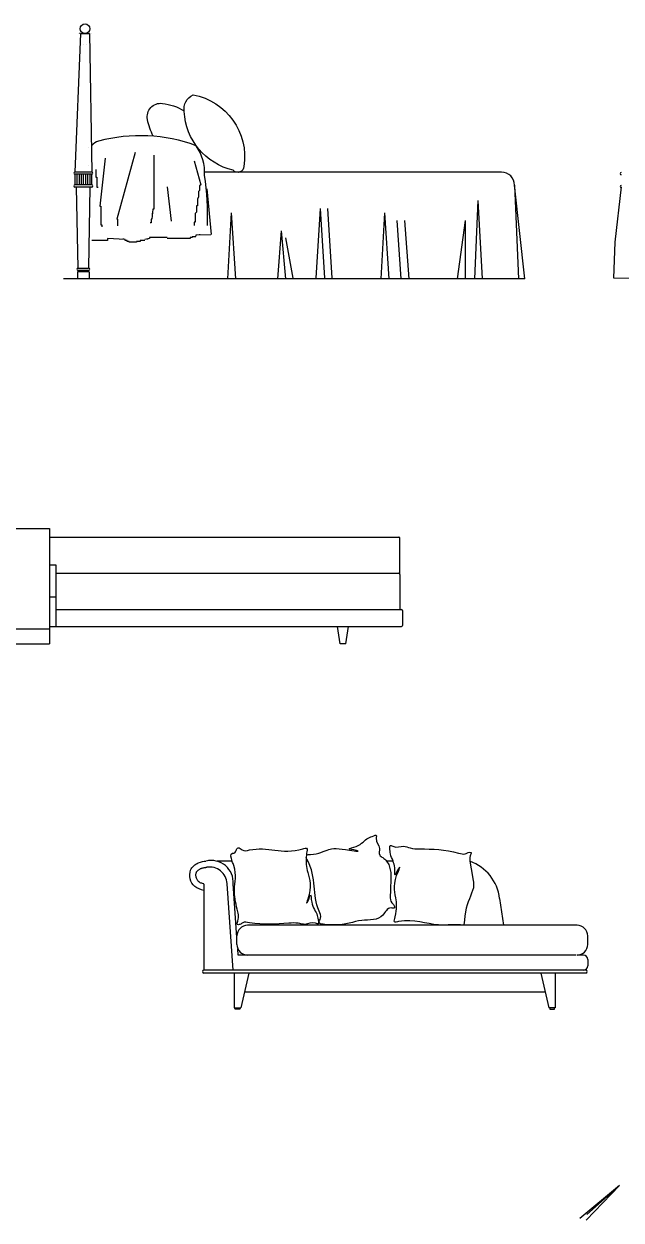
# Model space of a CAD drawing. Header units: inches. Extents: x 18.5 to 61, y 8.5 to 33.3.
# Drawn here: x 24.17 to 26.97, y 15.4 to 21.01 of the extents above; entities that cross this region are included whole.
import ezdxf

# ---------------------------------------------------------------- set-up
doc = ezdxf.new("R2010")
doc.units = ezdxf.units.IN
doc.header["$MEASUREMENT"] = 0
for name, color, linetype in [('02', 2, 'Continuous'), ('1', 1, 'Continuous'), ('4', 4, 'Continuous')]:
    doc.layers.add(name, color=color, linetype=linetype)

msp = doc.modelspace()

# ---------------------------------------------------------------- linework, layer by layer
at = {"layer": '02'}
for p, q in [((24.4924, 20.3159), (24.4124, 20.3159)), ((24.4924, 20.3059), (24.4124, 20.3059)), ((24.4924, 20.2559), (24.4124, 20.2559)), ((24.4224, 20.3059), (24.4224, 20.2559)), ((24.4324, 20.3059), (24.4324, 20.2559)), ((24.4424, 20.3059), (24.4424, 20.2559)), ((24.4524, 20.3059), (24.4524, 20.2559)), ((24.4624, 20.3059), (24.4624, 20.2559)), ((24.4724, 20.3059), (24.4724, 20.2559)), ((24.4824, 20.3059), (24.4824, 20.2559)), ((24.4924, 20.2459), (24.4124, 20.2459)), ((26.9469, 19.9876), (26.9754, 20.2473)), ((24.4274, 19.8659), (24.4774, 19.8659)), ((24.4274, 19.8559), (24.4774, 19.8559)), ((23.8388, 18.644), (24.2938, 18.644)), ((24.2938, 18.644), (24.2938, 18.104)), ((24.2938, 18.604), (25.9323, 18.604)), ((25.9373, 18.439), (25.9373, 18.599)), ((24.2938, 18.474), (24.3238, 18.474)), ((24.3238, 18.474), (24.3238, 18.184)), ((24.3238, 18.434), (25.9323, 18.434)), ((25.9373, 18.429), (25.9373, 18.264)), ((24.2938, 18.324), (24.3238, 18.324)), ((24.3238, 18.264), (25.9438, 18.264)), ((25.9488, 18.259), (25.9488, 18.189)), ((24.2938, 18.184), (25.9438, 18.184)), ((25.6567, 18.104), (25.6444, 18.184)), ((25.6829, 18.104), (25.6952, 18.184)), ((23.8388, 18.174), (24.2938, 18.174)), ((23.8388, 18.104), (24.2938, 18.104)), ((25.6829, 18.104), (25.6567, 18.104)), ((26.967, 15.562), (26.7809, 15.4084)), ((26.967, 15.562), (26.8106, 15.4003)), ((26.967, 15.562), (26.8133, 15.4272))]:
    msp.add_line(p, q, dxfattribs=at)
for points in [[(24.9668, 20.6784, -0.405599), (25.2056, 20.343, -0.684468), (25.1551, 20.3246, -0.334686), (24.9255, 20.6005, -0.329572), (24.9668, 20.6784, 0.170697)], [(24.7801, 20.4841, -0.063222), (24.7532, 20.5626, -0.515194), (24.8235, 20.6383, -0.099203), (24.9251, 20.6039, -0.524334)]]:
    msp.add_lwpolyline(points, format="xyb", dxfattribs=at)
for points in [[(28.3724, 20.2473), (28.4082, 19.8145), (26.9397, 19.8181)], [(26.9397, 19.8181), (26.9469, 19.9876)]]:
    msp.add_lwpolyline(points, dxfattribs=at)
for centre, start, end in [((25.9323, 18.599), 0, 90), ((25.9323, 18.439), 270, 0), ((25.9323, 18.429), 0, 90), ((25.9438, 18.259), 0, 90), ((25.9438, 18.189), 270, 0)]:
    msp.add_arc(centre, 0.005, start, end, dxfattribs=at)
at = {"layer": '1'}
for p, q in [((24.5543, 20.3812), (24.5305, 20.1557)), ((24.6951, 20.4081), (24.6089, 20.0948)), ((24.7831, 20.3957), (24.7831, 20.1426)), ((24.9726, 20.3688), (25.003, 20.2559)), ((24.5112, 20.3279), (24.5112, 20.2919)), ((24.5112, 20.2919), (24.5164, 20.2919)), ((24.5164, 20.2919), (24.5164, 20.2456)), ((25.003, 20.2559), (24.9979, 20.2508)), ((26.4739, 20.2553), (26.4936, 19.8149)), ((24.5164, 20.2456), (24.5215, 20.2456)), ((24.8656, 20.0862), (24.8473, 20.2471)), ((24.9927, 20.1993), (24.9876, 20.189)), ((24.9979, 20.2302), (24.9927, 20.225)), ((24.9927, 20.225), (24.9927, 20.1993)), ((24.9979, 20.2508), (24.9979, 20.2302)), ((25.054, 20.0235), (25.0336, 20.2382)), ((24.5305, 20.1557), (24.5349, 20.1557)), ((24.5349, 20.1557), (24.5349, 20.0687)), ((24.7787, 20.1426), (24.7744, 20.0948)), ((24.7831, 20.1426), (24.7787, 20.1426)), ((24.9824, 20.1582), (24.9824, 20.1273)), ((24.9876, 20.1582), (24.9824, 20.1582)), ((24.9876, 20.189), (24.9876, 20.1582)), ((25.563, 20.1454), (25.5427, 19.8188)), ((25.563, 20.1454), (25.5834, 19.8188)), ((25.5969, 20.1454), (25.6173, 19.8188)), ((26.303, 20.1831), (26.2868, 19.815)), ((26.303, 20.1831), (26.3233, 19.815)), ((24.6089, 20.0948), (24.6133, 20.0948)), ((24.6133, 20.0948), (24.6133, 20.0643)), ((24.77, 20.0948), (24.77, 20.0774)), ((24.7744, 20.0948), (24.77, 20.0948)), ((24.7787, 20.1209), (24.7744, 20.1209)), ((24.9824, 20.1273), (24.9773, 20.1222)), ((24.9773, 20.1222), (24.9773, 20.081)), ((25.1453, 20.1257), (25.1291, 19.8155)), ((25.1453, 20.1257), (25.1655, 19.8155)), ((25.864, 20.1256), (25.8478, 19.8152)), ((25.864, 20.1256), (25.8842, 19.8152)), ((25.9217, 20.0883), (25.9419, 19.8152)), ((25.959, 20.0883), (25.9792, 19.8152)), ((26.243, 20.0883), (26.2057, 19.8152)), ((26.243, 20.0883), (26.243, 19.8152)), ((24.5349, 20.0687), (24.5392, 20.0687)), ((24.5392, 20.0687), (24.5392, 20.06)), ((24.77, 20.0774), (24.7657, 20.0774)), ((24.9773, 20.081), (24.9721, 20.081)), ((24.9721, 20.081), (24.9721, 20.0653)), ((25.3799, 20.0404), (25.3636, 19.8155)), ((25.3799, 20.0404), (25.4003, 19.8154)), ((24.5665, 19.9955), (24.4925, 19.9955)), ((24.6493, 19.9999), (24.5665, 20.0042)), ((24.5665, 20.0042), (24.5665, 19.9955)), ((24.6406, 19.9999), (24.6406, 20.0042)), ((24.6493, 19.9955), (24.6493, 19.9999)), ((24.658, 19.9955), (24.6493, 19.9955)), ((24.658, 19.9912), (24.658, 19.9955)), ((24.6667, 19.9912), (24.658, 19.9912)), ((24.6667, 19.9868), (24.6667, 19.9912)), ((24.7015, 19.9868), (24.6667, 19.9868)), ((24.7189, 19.9912), (24.7015, 19.9912)), ((24.7015, 19.9912), (24.7015, 19.9868)), ((24.7189, 19.9955), (24.7189, 19.9912)), ((24.7407, 19.9955), (24.7189, 19.9955)), ((24.7625, 20.0042), (24.7407, 19.9999)), ((24.7538, 20.0042), (24.7538, 19.9999)), ((24.8452, 20.0086), (24.7625, 20.0086)), ((24.7625, 20.0086), (24.7625, 20.0042)), ((24.9541, 20.0042), (24.8452, 20.0042)), ((24.9628, 20.0086), (24.9541, 20.0086)), ((24.9541, 20.0086), (24.9541, 20.0042)), ((24.9802, 20.0129), (24.9628, 20.0129)), ((24.9628, 20.0129), (24.9628, 20.0086)), ((25.0499, 20.0216), (24.9792, 20.0203)), ((24.9792, 20.0203), (24.9792, 20.0159)), ((24.9967, 20.0246), (24.9967, 20.0203)), ((25.4002, 20.0076), (25.4342, 19.8188)), ((26.5224, 19.8154), (24.3601, 19.8154)), ((25.1506, 17.0836), (25.0796, 17.0836)), ((25.5059, 17.0836), (25.4966, 17.0836)), ((25.9051, 17.0836), (25.8746, 17.0836)), ((25.0178, 16.9765), (25.0178, 16.5727)), ((25.1545, 16.5727), (25.1262, 16.9771)), ((25.1729, 16.7262), (25.1554, 16.977)), ((26.4039, 16.9086), (26.4226, 16.7836)), ((26.7678, 16.7835), (25.2225, 16.7831)), ((25.1725, 16.693), (25.1725, 16.7331)), ((26.8178, 16.693), (26.8178, 16.7331)), ((25.1788, 16.643), (25.1767, 16.6729)), ((26.7633, 16.643), (25.1788, 16.643)), ((26.7978, 16.643), (26.7678, 16.643)), ((26.8178, 16.623), (26.8178, 16.5927)), ((26.8083, 16.5727), (25.0178, 16.5727)), ((26.8083, 16.5591), (25.0178, 16.5591)), ((25.1605, 16.5591), (25.1605, 16.3965)), ((25.2278, 16.5591), (25.191, 16.3965)), ((26.5982, 16.5591), (26.635, 16.3965)), ((26.6655, 16.5591), (26.6655, 16.3965)), ((26.6184, 16.4699), (25.2094, 16.4699)), ((25.1605, 16.3965), (25.191, 16.3965)), ((25.1643, 16.3899), (25.1643, 16.3964)), ((25.1864, 16.3899), (25.1643, 16.3899)), ((25.1864, 16.3964), (25.1864, 16.3899)), ((26.6655, 16.3965), (26.635, 16.3965)), ((26.6396, 16.3964), (26.6396, 16.3899)), ((26.6396, 16.3899), (26.6617, 16.3899)), ((26.6617, 16.3899), (26.6617, 16.3964))]:
    msp.add_line(p, q, dxfattribs=at)
for centre, radius, start, end in [((24.4517, 20.913), 0.00016, 90, 177.9546), ((24.4685, 20.913), 0.00016, 2.0454, 90), ((23.6437, 20.1026), 1.3917, 358.4659, 8.2034), ((25.0523, 16.9838), 0.1034, 356.197, 103.7834), ((26.1942, 16.8849), 0.211, 6.4389, 70.3018), ((25.045, 16.975), 0.0815, 2.728, 99.6482), ((25.2225, 16.7331), 0.05, 90, 180), ((26.767, 16.7328), 0.0507, 0.3434, 89.171), ((25.2225, 16.693), 0.05, 180, 270), ((26.7678, 16.693), 0.05, 270, 0), ((26.7978, 16.623), 0.02, 0, 90), ((25.0178, 16.5659), 0.00679, 90, 270), ((26.7978, 16.5927), 0.02, 270, 0), ((26.8083, 16.5659), 0.00679, 270, 90)]:
    msp.add_arc(centre, radius, start, end, dxfattribs=at)
for points, knots in [([(25.4984, 17.1131), (25.5029, 17.1147), (25.5515, 17.1142), (25.6144, 17.152), (25.6655, 17.1402), (25.7487, 17.1287), (25.7231, 17.1389), (25.6809, 17.1388), (25.754, 17.1557), (25.7755, 17.1898), (25.8068, 17.1995), (25.8291, 17.2086), (25.8195, 17.1736), (25.8493, 17.1539), (25.8347, 17.1129), (25.8594, 17.0997), (25.8697, 17.0899), (25.8746, 17.0836)], [1839.955178, 1839.955178, 1839.955178, 1839.955178, 1856.832092, 1946.240786, 2064.898519, 2084.011544, 2093.480258, 2127.613091, 2162.142167, 2230.407883, 2259.758751, 2270.259228, 2283.660774, 2333.875456, 2365.850266, 2383.935053, 2409.224917, 2409.224917, 2409.224917, 2409.224917]), ([(25.1506, 17.0836), (25.1442, 17.1019), (25.1391, 17.1218), (25.1651, 17.1212), (25.1675, 17.1299), (25.1684, 17.1337), (25.1697, 17.1392), (25.18, 17.1543), (25.2005, 17.1277), (25.3075, 17.1612), (25.3864, 17.1084), (25.5059, 17.1498), (25.5007, 17.1279), (25.4988, 17.1155), (25.4984, 17.1131)], [1462.541423, 1462.541423, 1462.541423, 1462.541423, 1504.040704, 1514.877172, 1526.619961, 1526.619961, 1526.619961, 1543.437117, 1564.621419, 1598.790593, 1848.543307, 1867.128407, 1890.754499, 1896.807941, 1896.807941, 1896.807941, 1896.807941]), ([(25.4984, 17.113), (25.4938, 17.0791), (25.5063, 17.0163), (25.5275, 16.9632), (25.4958, 16.8806), (25.5112, 16.9035), (25.5197, 16.9448), (25.5212, 16.8699), (25.5501, 16.8418), (25.5531, 16.8091), (25.5574, 16.7855), (25.5252, 16.8018), (25.4986, 16.7808), (25.4559, 16.796), (25.3687, 16.7883), (25.2879, 16.783), (25.2029, 16.8006), (25.1893, 16.7861), (25.1684, 16.7844), (25.1853, 16.8204), (25.1701, 16.8681), (25.1529, 16.9618), (25.1747, 17.0198), (25.153, 17.0767), (25.1508, 17.083)], [370.206043, 370.206043, 370.206043, 370.206043, 453.543232, 579.548959, 598.661984, 608.130698, 642.263531, 676.792607, 745.058323, 774.409191, 784.909668, 798.311214, 848.525896, 880.500706, 925.183443, 1109.189831, 1140.730518, 1156.051564, 1169.193485, 1185.16203, 1241.266677, 1333.852149, 1446.04936, 1462.057866, 1462.057866, 1462.057866, 1462.057866]), ([(25.9051, 17.0836), (25.9004, 17.0961), (25.8906, 17.1137), (25.8907, 17.138), (25.8887, 17.1619), (25.9191, 17.1426), (25.9477, 17.1609), (25.9888, 17.1418), (26.0763, 17.1412), (26.1572, 17.1388), (26.2402, 17.1132), (26.255, 17.1264), (26.2763, 17.1261), (26.2623, 17.1045), (26.2641, 17.0913), (26.2654, 17.0836)], [2205.306284, 2205.306284, 2205.306284, 2205.306284, 2245.432988, 2274.783856, 2285.284333, 2298.685879, 2348.900561, 2380.875371, 2425.558108, 2609.564496, 2641.105183, 2656.426229, 2669.56815, 2685.536695, 2709.720565, 2709.720565, 2709.720565, 2709.720565]), ([(25.0178, 16.9462), (25.0022, 16.9506), (24.9606, 16.9623), (24.9393, 17.0381), (24.989, 17.08), (25.0182, 17.0831), (25.0276, 17.0843)], [0, 0, 0, 0, 47.018171, 125.872285, 174.952717, 218.722729, 218.722729, 218.722729, 218.722729]), ([(25.5735, 16.7883), (25.5679, 16.7885), (25.551, 16.7954), (25.5728, 16.8209), (25.5179, 16.9187), (25.552, 17.0032), (25.4983, 17.0978), (25.4971, 17.1003)], [1492.697554, 1492.697554, 1492.697554, 1492.697554, 1509.51471, 1530.699012, 1564.868186, 1814.6209, 1821.643345, 1821.643345, 1821.643345, 1821.643345]), ([(25.8747, 17.0834), (25.9052, 17.0437), (25.8895, 16.9666), (25.8924, 16.8909), (25.9093, 16.8807), (25.9155, 16.8602), (25.8779, 16.8713), (25.8546, 16.8017), (25.7488, 16.8161), (25.671, 16.7779), (25.5735, 16.7883), (25.5735, 16.7883), (25.5735, 16.7883), (25.5735, 16.7883)], [916.717927, 916.717927, 916.717927, 916.717927, 1075.243888, 1106.784575, 1122.10562, 1135.247541, 1151.216087, 1201.814713, 1304.807463, 1418.176202, 1460.948301, 1480.954765, 1492.697554, 1492.697554, 1492.697554, 1492.697554]), ([(26.2373, 16.7853), (26.2362, 16.7821), (26.2216, 16.7854), (26.1878, 16.787), (26.0785, 16.7757), (26.0027, 16.8181), (25.9054, 16.7943), (25.9253, 16.8526), (25.918, 16.9258), (25.9016, 16.9821), (25.9409, 17.0613), (25.9235, 17.04), (25.9111, 16.9997), (25.9151, 17.0524), (25.9085, 17.0747), (25.9052, 17.0834)], [2933.336293, 2933.336293, 2933.336293, 2933.336293, 2943.263043, 2964.346679, 3052.259872, 3240.706927, 3259.292027, 3282.918119, 3372.326814, 3498.332541, 3517.445566, 3526.914279, 3561.047112, 3595.576189, 3623.562661, 3623.562661, 3623.562661, 3623.562661]), ([(26.2654, 17.0836), (26.2849, 16.978), (26.2777, 16.9312), (26.2426, 16.8788), (26.2373, 16.7853), (26.2373, 16.7853), (26.2373, 16.7853), (26.2373, 16.7853)], [2709.728027, 2709.728027, 2709.728027, 2709.728027, 2738.965503, 2852.334242, 2910.325586, 2921.162055, 2933.336293, 2933.336293, 2933.336293, 2933.336293]), ([(25.0178, 16.9765), (25.0171, 16.9767), (25.0164, 16.9769), (25.0127, 16.978), (25.0099, 16.9789), (25.0048, 16.9809), (25.0026, 16.9818), (24.9992, 16.9836), (24.9979, 16.9844), (24.9962, 16.9855), (24.9957, 16.9859), (24.9949, 16.9865), (24.9945, 16.9867), (24.994, 16.9872), (24.9938, 16.9874), (24.9933, 16.9878), (24.9931, 16.9881), (24.9924, 16.9887), (24.9919, 16.9892), (24.9905, 16.9908), (24.9895, 16.992), (24.9877, 16.9946), (24.9869, 16.9961), (24.9849, 16.9998), (24.9839, 17.0022), (24.9822, 17.0071), (24.9816, 17.0096), (24.9808, 17.0146), (24.9806, 17.017), (24.9806, 17.0217), (24.9808, 17.0238), (24.9813, 17.0266), (24.9815, 17.0274), (24.9819, 17.029), (24.9822, 17.0298), (24.9829, 17.0314), (24.9833, 17.0322), (24.9843, 17.0339), (24.9848, 17.0348), (24.9864, 17.037), (24.9876, 17.0384), (24.9903, 17.0411), (24.9919, 17.0424), (24.9951, 17.0449), (24.9968, 17.046), (24.9994, 17.0474), (25.0001, 17.0478), (25.0014, 17.0485), (25.002, 17.0488), (25.0029, 17.0492), (25.0033, 17.0493), (25.0041, 17.0497), (25.0045, 17.0498), (25.0057, 17.0503), (25.0066, 17.0506), (25.0091, 17.0514), (25.0109, 17.0519), (25.015, 17.0529), (25.0173, 17.0534), (25.0219, 17.0541), (25.0243, 17.0545), (25.0282, 17.055), (25.0297, 17.0552), (25.0313, 17.0554)], [8.378407, 8.378407, 8.378407, 8.378407, 10.608959, 10.608959, 21.217919, 21.217919, 31.826878, 31.826878, 39.763904, 39.763904, 43.569731, 43.569731, 46.202306, 46.202306, 48.178838, 48.178838, 50.155371, 50.155371, 54.108435, 54.108435, 62.014564, 62.014564, 69.920692, 69.920692, 81.251969, 81.251969, 92.583246, 92.583246, 103.914523, 103.914523, 115.2458, 115.2458, 120.122205, 120.122205, 125.819762, 125.819762, 132.008935, 132.008935, 138.198107, 138.198107, 147.888698, 147.888698, 157.579289, 157.579289, 167.26988, 167.26988, 171.36531, 171.36531, 174.311089, 174.311089, 176.43017, 176.43017, 178.54925, 178.54925, 182.787412, 182.787412, 191.263735, 191.263735, 201.545594, 201.545594, 211.827454, 211.827454, 218.722729, 218.722729, 218.722729, 218.722729])]:
    msp.add_open_spline(points, degree=3, knots=knots, dxfattribs=at)
at = {"layer": '4'}
for p, q in [((24.4391, 20.966), (24.4126, 20.3159)), ((24.4391, 20.966), (24.4819, 20.966)), ((24.4819, 20.966), (24.4926, 20.3159)), ((26.4139, 20.3153), (25.0191, 20.3153)), ((24.4124, 20.3059), (24.4124, 20.2559)), ((24.4924, 20.2559), (24.4924, 20.3059)), ((26.5224, 19.8154), (26.4739, 20.2553)), ((24.4184, 20.2459), (24.4274, 19.8659)), ((24.4837, 20.2459), (24.4774, 19.8659))]:
    msp.add_line(p, q, dxfattribs=at)
for points in [[(24.4802, 19.8479), (24.4247, 19.8479), (24.4247, 19.8145)], [(24.4274, 19.8559), (24.4274, 19.8479)], [(24.4774, 19.8559), (24.4774, 19.8479)], [(24.4802, 19.8479), (24.4802, 19.8154)]]:
    msp.add_lwpolyline(points, dxfattribs=at)
msp.add_circle((24.4605, 20.9885), 0.0225, dxfattribs=at)
for centre, radius, start, end in [((24.4289, 20.9659), 0.00016, 90, 180), ((24.4353, 20.9659), 0.00016, 90, 177.9546), ((24.4799, 20.9659), 0.00016, 2.0454, 90), ((24.4913, 20.9659), 0.00016, 0, 90), ((24.7183, 19.7205), 0.7661, 69.8892, 104.6688), ((24.4756, 20.4297), 0.00016, 270, 2.0454), ((24.5395, 20.4036), 0.06, 104.6688, 142.4533), ((24.7946, 20.3118), 0.2268, 357.301, 34.3775), ((24.4128, 20.3109), 0.00502, 94.4713, 265.5287), ((24.4756, 20.346), 0.00016, 270, 2.0454), ((24.492, 20.3109), 0.00502, 274.7191, 85.2809), ((26.4139, 20.2553), 0.06, 0, 90), ((26.9743, 20.3087), 0.00502, 94.4713, 265.5287), ((24.4129, 20.2509), 0.00502, 95.0348, 264.9652), ((24.4924, 20.2509), 0.005, 270, 90), ((26.9743, 20.2487), 0.00502, 95.0348, 264.9652), ((24.4275, 19.8609), 0.005, 90.9494, 269.0506), ((24.4774, 19.8609), 0.005, 270.9494, 89.0506)]:
    msp.add_arc(centre, radius, start, end, dxfattribs=at)

doc.saveas('drawing.dxf')
